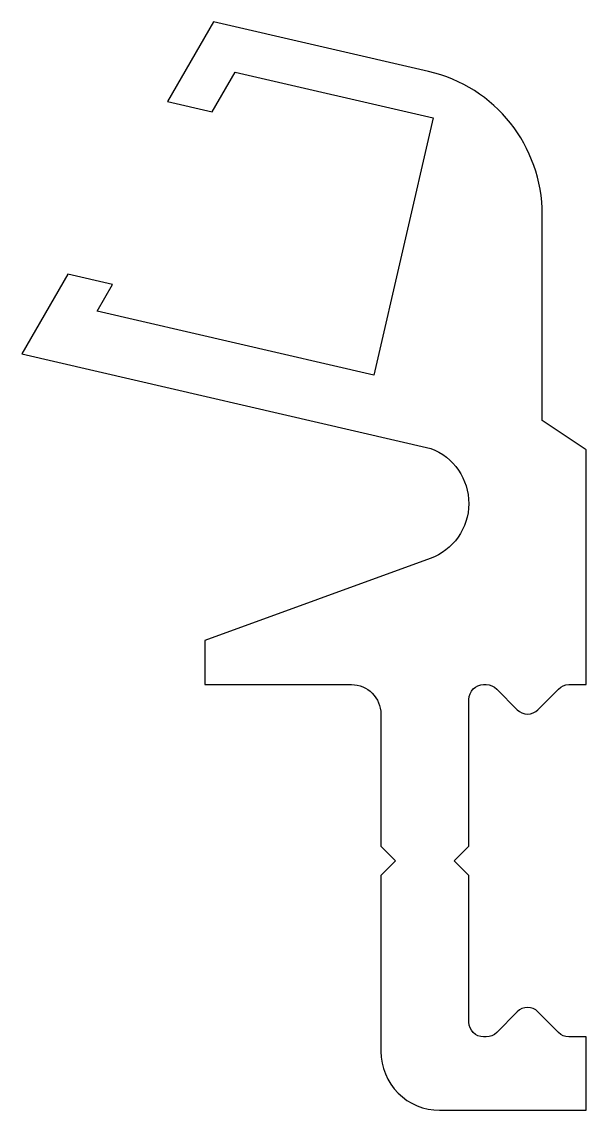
# Model space of a CAD drawing. Extents: x 143.6 to 162.9, y 201.6 to 238.7.
import ezdxf

# ---------------------------------------------------------------- set-up
doc = ezdxf.new("R2010")
doc.units = 0
doc.header["$LTSCALE"] = 15
doc.layers.get('0').update_dxf_attribs({"linetype": 'CONTINUOUS'})

msp = doc.modelspace()

# ---------------------------------------------------------------- linework, layer by layer
at = {"color": 0, "linetype": 'BYBLOCK'}
msp.add_lwpolyline([(155.868, 215.086), (155.868, 210.586), (156.368, 210.086), (155.868, 209.586), (155.868, 203.586, 0.414214), (157.868, 201.586), (162.868, 201.586), (162.868, 204.086), (162.276, 204.086, -0.2), (161.921, 204.234), (161.223, 204.938, 0.416667), (160.513, 204.938), (159.815, 204.234, -0.2), (159.46, 204.086), (159.368, 204.086, -0.414214), (158.868, 204.586), (158.868, 209.586), (158.368, 210.086), (158.868, 210.586), (158.868, 215.586, -0.414214), (159.368, 216.086), (159.46, 216.086, -0.2), (159.815, 215.938), (160.513, 215.234, 0.416667), (161.223, 215.234), (161.921, 215.938, -0.2), (162.276, 216.086), (162.868, 216.086), (162.868, 224.086), (161.368, 225.086), (161.368, 232.109, 0.349216), (157.493, 236.98), (150.163, 238.673), (148.594, 235.956), (150.123, 235.603), (150.907, 236.961), (157.652, 235.404), (155.627, 226.635), (146.201, 228.811), (146.724, 229.717), (145.196, 230.07), (143.627, 227.353), (157.567, 224.134, -0.696308), (157.548, 220.383), (149.868, 217.586), (149.868, 216.086), (154.868, 216.086, -0.414214)], format="xyb", close=True, dxfattribs=at)

doc.saveas('drawing.dxf')
